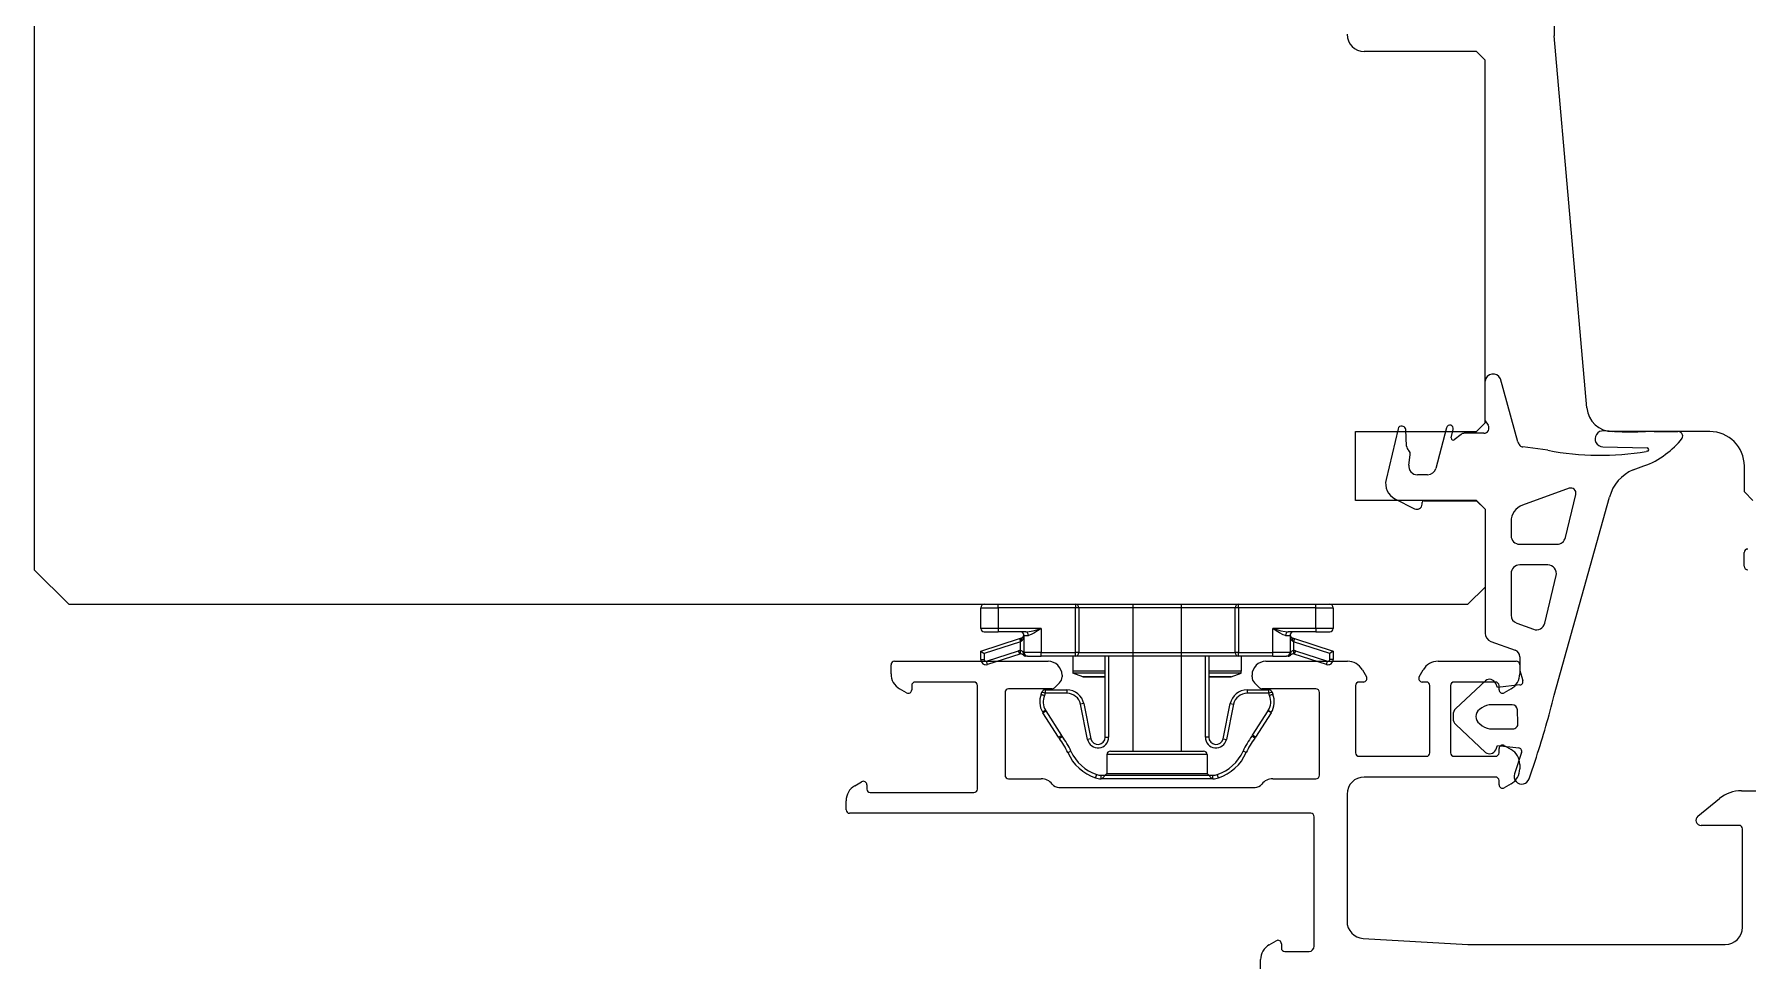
# Model space of a CAD drawing. Header units: centimetres. Extents: x 0.3 to 84.3, y 0.3 to 59.7.
# Drawn here: x 49.46 to 49.6584, y 11.7244 to 11.8326 of the extents above; entities that cross this region are included whole.
import ezdxf

# ---------------------------------------------------------------- set-up
doc = ezdxf.new("R2010")
doc.units = ezdxf.units.CM
doc.linetypes.add('AUSGEZOGEN', pattern=[0])
doc.layers.add('Fenster', color=7, linetype='AUSGEZOGEN', lineweight=35)

msp = doc.modelspace()

# ---------------------------------------------------------------- linework, layer by layer
at = {"layer": 'Fenster', "color": 7, "linetype": 'AUSGEZOGEN', "lineweight": 25}
for p, q in [((49.45999890118836, 11.89459983266029), (49.45999890118836, 11.77059983555819)), ((49.63599889729926, 11.85639983355309), (49.63599889729926, 11.8323998341139)), ((49.62699889750962, 11.83059983415601), (49.61399889781342, 11.83059983415601)), ((49.62799889748623, 11.82959983417937), (49.62699889750962, 11.83059983415601)), ((49.63976628742849, 11.78933836789206), (49.63599889729926, 11.8323998341139)), ((49.62799889748623, 11.78759983516093), (49.62799889748623, 11.82959983417937)), ((49.63178143210168, 11.78539193768498), (49.62976163365381, 11.79271403988414)), ((49.6184843339448, 11.78719467202191), (49.61838566791749, 11.78721794982808)), ((49.62352823784425, 11.78704084733308), (49.62228941360442, 11.78233865127618)), ((49.62699889750962, 11.78659983518433), (49.62799889748623, 11.78759983516093)), ((49.62799889748623, 11.78783918873819), (49.62833831516323, 11.78732311240788)), ((49.61299889783676, 11.77859983537128), (49.61299889783676, 11.78659983518433)), ((49.61299889783676, 11.78659983518433), (49.62699889750962, 11.78659983518433)), ((49.61790450737951, 11.78692048634839), (49.61652013840908, 11.78105265732665)), ((49.61890602583037, 11.78492157343249), (49.61879176992139, 11.78682927394189)), ((49.62407511094133, 11.78585454088516), (49.62430477895916, 11.78684892578317)), ((49.62520324825292, 11.78627033896737), (49.62439133571164, 11.78565055797917)), ((49.6278370175536, 11.78639341454546), (49.62556731293452, 11.78639341454546)), ((49.64297505803841, 11.78659983523049), (49.6417327102702, 11.7866705560482)), ((49.65400587767695, 11.78659983518433), (49.64275487145287, 11.78659983518433)), ((49.61916898478312, 11.78272338809934), (49.61932182518728, 11.78388934860882)), ((49.63526747727104, 11.78442846173402), (49.63236816951229, 11.78482965813323)), ((49.64163327042945, 11.78483348579244), (49.64675639111036, 11.78470246785401)), ((49.64679042281372, 11.78431604251105), (49.64665542425247, 11.78427797954715)), ((49.62132241019975, 11.78159341465762), (49.62016050223212, 11.78159341465762)), ((49.64514441456271, 11.78215816906941), (49.64636661962724, 11.78262284755147)), ((49.65800587758346, 11.77959983534788), (49.65800587758346, 11.78259983527779)), ((49.63770525699158, 11.78002821844971), (49.63231765644316, 11.77807633407256)), ((49.635969038138, 11.75606251921736), (49.64241134101102, 11.77901256792693)), ((49.63728529418036, 11.77431615380638), (49.63849290970618, 11.77932342907743)), ((49.65900587756011, 11.77859983537128), (49.65800587758346, 11.77959983534788)), ((49.62699889750962, 11.77859983537128), (49.61299889783676, 11.77859983537128)), ((49.61755608812031, 11.77881274384263), (49.61981178168519, 11.7776592134856)), ((49.62068496477104, 11.7781934147371), (49.62068496477104, 11.77839341473241)), ((49.62088496476629, 11.77859341472777), (49.62699932465362, 11.77859341472777)), ((49.62799889748623, 11.77759983539463), (49.62699889750962, 11.77859983537128)), ((49.62699932465362, 11.77859341472777), (49.62799889748623, 11.77759384189518)), ((49.62799889748623, 11.77759384189518), (49.62799889748623, 11.76324459434486)), ((49.63099890935175, 11.77619593668069), (49.63099892749123, 11.77455060406428)), ((49.63199892746782, 11.77355060408763), (49.63631316608708, 11.77355060408763)), ((49.63525200849098, 11.77115060414372), (49.63199892746782, 11.77115060414372)), ((49.65799889679518, 11.77099983554886), (49.65799889679518, 11.77259983551144)), ((49.45999890118836, 11.77059983555819), (49.46399890109487, 11.76659983565165)), ((49.63099892749123, 11.77015060416707), (49.63099892749123, 11.76534520596397)), ((49.63489621836907, 11.76441005374791), (49.63622413658437, 11.76991615390921)), ((49.62599889753304, 11.76659983565165), (49.62799889748623, 11.76859983560494)), ((49.46399890109487, 11.76659983565165), (49.62599889753304, 11.76659983565165)), ((49.56959885967321, 11.76619983566107), (49.57159885962653, 11.76619983566107)), ((49.56959885967321, 11.7637998357171), (49.56959885967321, 11.76619983566107)), ((49.57159885962653, 11.76619983566107), (49.57159885962653, 11.76659983565174)), ((49.58057549856569, 11.76619983566107), (49.57159885962653, 11.76619983566107)), ((49.57159885962653, 11.76619983566107), (49.57159885962653, 11.7637998357171)), ((49.58057549856569, 11.76659983565174), (49.58057549856569, 11.76619983566107)), ((49.58057549856569, 11.76099983578256), (49.58057549856569, 11.76619983566107)), ((49.58093793606461, 11.76619983566107), (49.58057549856569, 11.76619983566107)), ((49.58093793606461, 11.76619983566107), (49.58093793606461, 11.76099983578256)), ((49.59905981100933, 11.76619983566107), (49.58093793606461, 11.76619983566107)), ((49.58719890660018, 11.76659983565165), (49.58719890660018, 11.74959983604899)), ((49.59279890646932, 11.76659983565165), (49.59279890646932, 11.74959983604899)), ((49.59905981100933, 11.76099983578256), (49.59905981100933, 11.76619983566107)), ((49.59942224850825, 11.76619983566107), (49.59905981100933, 11.76619983566107)), ((49.59942224850825, 11.76619983566107), (49.59942224850825, 11.76659983565174)), ((49.59942224850825, 11.76619983566107), (49.59942224850825, 11.76099983578256)), ((49.60839885876655, 11.76619983566107), (49.59942224850825, 11.76619983566107)), ((49.60839885876655, 11.76619983566107), (49.60839885876655, 11.76659983565174)), ((49.60839885876655, 11.7637998357171), (49.60839885876655, 11.76619983566107)), ((49.60839885876655, 11.76619983566107), (49.61039885871973, 11.76619983566107)), ((49.61039885871973, 11.76619983566107), (49.61039885871973, 11.7637998357171)), ((49.57159885962653, 11.7637998357171), (49.56959885967321, 11.7637998357171)), ((49.56999885966393, 11.76339983572648), (49.57159885962653, 11.76339983572648)), ((49.57659885950965, 11.7637998357171), (49.57159885962653, 11.7637998357171)), ((49.57159885962653, 11.7637998357171), (49.57159885962653, 11.76339983572648)), ((49.5748100051695, 11.76339983572648), (49.57159885962653, 11.76339983572648)), ((49.5748100051695, 11.76339983572648), (49.57521206475716, 11.76344231636699)), ((49.57521206475716, 11.76344231636699), (49.57565849716614, 11.76353992669747)), ((49.57581522422342, 11.76328001767775), (49.57544319721595, 11.76308479701689)), ((49.57565849716614, 11.76353992669747), (49.57608489078461, 11.76365321735771)), ((49.57617055223881, 11.76350659899822), (49.57581522422342, 11.76328001767775)), ((49.57608489078461, 11.76365321735771), (49.57659885950965, 11.7637998357171)), ((49.57659885950965, 11.7637998357171), (49.57617055223881, 11.76350659899822)), ((49.57659885950965, 11.7637998357171), (49.57659885950965, 11.76099983578256)), ((49.60339885888331, 11.76099983578256), (49.60339885888331, 11.7637998357171)), ((49.60839885876655, 11.7637998357171), (49.60339885888331, 11.7637998357171)), ((49.60379404624914, 11.76352878151625), (49.60339885888331, 11.7637998357171)), ((49.60339885888331, 11.7637998357171), (49.6038730837223, 11.76366430861672)), ((49.6041822163695, 11.76328018376812), (49.60379404624914, 11.76352878151625)), ((49.6038730837223, 11.76366430861672), (49.60433888786677, 11.76354000974261)), ((49.60459401614906, 11.76306853518108), (49.6041822163695, 11.76328018376812)), ((49.60433888786677, 11.76354000974261), (49.60483304760217, 11.76343418544912)), ((49.60483304760217, 11.76343418544912), (49.60518771322358, 11.76339983572648)), ((49.60839885876655, 11.76339983572648), (49.60518771322358, 11.76339983572648)), ((49.60839885876655, 11.7637998357171), (49.60839885876655, 11.76339983572648)), ((49.61039885871973, 11.7637998357171), (49.60839885876655, 11.7637998357171)), ((49.60839885876655, 11.76339983572648), (49.60999885872911, 11.76339983572648)), ((49.63165690733254, 11.76440551336519), (49.63358207014038, 11.76370481140698)), ((49.56959885967321, 11.76117377725832), (49.57407515230526, 11.76262952001294)), ((49.56959885967321, 11.76019983580127), (49.56959885967321, 11.76117377725832)), ((49.56959885967321, 11.76117377725832), (49.56999885966393, 11.76088324094817)), ((49.5741988595657, 11.76224913007323), (49.56999885966393, 11.76088324094817)), ((49.57026071328943, 11.76000964083137), (49.57397757726173, 11.76121840849751)), ((49.57410128452217, 11.7608380185578), (49.57397757726173, 11.76121840849751)), ((49.57407515230526, 11.76262952001294), (49.5743225668262, 11.76270998211089)), ((49.57407515230526, 11.76262952001294), (49.5741988595657, 11.76224913007323)), ((49.5743225668262, 11.76232959217118), (49.5741988595657, 11.76224913007323)), ((49.5741988595657, 11.76125720167748), (49.5741988595657, 11.76224913007323)), ((49.57421192567421, 11.7608574151478), (49.5741988595657, 11.76125720167748)), ((49.5741988595657, 11.76125720167748), (49.57425262782503, 11.76125347615985)), ((49.57425262782503, 11.76125347615985), (49.57433452321941, 11.76121912670587)), ((49.57433452321941, 11.76121912670587), (49.57442231647384, 11.76113802763025)), ((49.57459885955645, 11.76099983578256), (49.57459885955645, 11.76299983573581)), ((49.57459885955645, 11.76299983573581), (49.57510814755948, 11.76299983573581)), ((49.57544319721595, 11.76308479701689), (49.57510814755948, 11.76299983573581)), ((49.60488957083351, 11.76299983573581), (49.60459401614906, 11.76306853518108)), ((49.60488957083351, 11.76299983573581), (49.60539885883662, 11.76299983573581)), ((49.60539885883662, 11.76299983573581), (49.60539885883662, 11.76099983578256)), ((49.60558187570806, 11.76114586649919), (49.60566314047631, 11.76121909147323)), ((49.60566314047631, 11.76121909147323), (49.60574506966776, 11.76125347188318)), ((49.60567515156674, 11.76270998211089), (49.60592256608774, 11.76262952001294)), ((49.60579885882724, 11.76224913007323), (49.60567515156674, 11.76232959217118)), ((49.60574506966776, 11.76125347188318), (49.60579885882724, 11.76125720167748)), ((49.60579885882724, 11.76125720167748), (49.60578579271884, 11.7608574151478)), ((49.60592256608774, 11.76262952001294), (49.60579885882724, 11.76224913007323)), ((49.60579885882724, 11.76224913007323), (49.60579885882724, 11.76125720167748)), ((49.60999885872911, 11.76088324094817), (49.60579885882724, 11.76224913007323)), ((49.60602014113133, 11.76121840849751), (49.60589643387083, 11.7608380185578)), ((49.60592256608774, 11.76262952001294), (49.61039885871973, 11.76117377725832)), ((49.60602014113133, 11.76121840849751), (49.6097370051035, 11.76000964083137)), ((49.61039885871973, 11.76117377725832), (49.60999885872911, 11.76088324094817)), ((49.61039885871973, 11.76117377725832), (49.61039885871973, 11.76019983580127)), ((49.62865687732753, 11.76230490174603), (49.63147294735603, 11.76127993607807)), ((49.55919889909406, 11.75854735681178), (49.55919889909406, 11.75959983592584)), ((49.5595988990848, 11.75999983591642), (49.57739889866877, 11.75999983591642)), ((49.56959885967321, 11.76019983580127), (49.56999885966393, 11.76019983580127)), ((49.56999885966393, 11.76088324094817), (49.56999885966393, 11.76019983580127)), ((49.57038442054994, 11.75962925089171), (49.57026071328943, 11.76000964083137)), ((49.57410128452217, 11.7608380185578), (49.57038442054994, 11.75962925089171)), ((49.57426569393354, 11.76085555238897), (49.57421192567421, 11.7608574151478)), ((49.57434758932794, 11.76083837766201), (49.57426569393354, 11.76085555238897)), ((49.57443538258237, 11.76079782812417), (49.57434758932794, 11.76083837766201)), ((49.57442231647384, 11.76113802763025), (49.57450603932612, 11.76099983578256)), ((49.57451910543452, 11.76072873220032), (49.57443538258237, 11.76079782812417)), ((49.57450566542574, 11.7609977987062), (49.57449612612245, 11.76089188134115)), ((49.57449612612245, 11.76089188134115), (49.57450448053407, 11.76080492614447)), ((49.57450448053407, 11.76080492614447), (49.57453892147402, 11.76070869868026)), ((49.57450603932612, 11.76099983578256), (49.57459885955645, 11.76099983578256)), ((49.57453892147402, 11.76070869868026), (49.57463025497314, 11.76064413348322)), ((49.57659885950965, 11.76099983578256), (49.57459885955645, 11.76099983578256)), ((49.57463025497314, 11.76064413348322), (49.57471765936401, 11.76061141805385)), ((49.57471765936401, 11.76061141805385), (49.57481030571902, 11.7605998464017)), ((49.57499885954704, 11.76059983579189), (49.57481321908642, 11.76059983579189)), ((49.57499885954704, 11.76059983579189), (49.57659885950965, 11.76059983579189)), ((49.57659885950965, 11.76059983579189), (49.57659885950965, 11.76099983578256)), ((49.57659885950965, 11.76099983578256), (49.58057549856569, 11.76099983578256)), ((49.58057549856569, 11.76059983579189), (49.57659885950965, 11.76059983579189)), ((49.58024885942434, 11.76059983579189), (49.58024885942434, 11.75884943566844)), ((49.58057549856569, 11.76059983579189), (49.58057549856569, 11.76099983578256)), ((49.58093793606461, 11.76099983578256), (49.58057549856569, 11.76099983578256)), ((49.59942224850825, 11.76059983579189), (49.58057549856569, 11.76059983579189)), ((49.58093793606461, 11.76099983578256), (49.59905981100933, 11.76099983578256)), ((49.5839988880177, 11.75119983601158), (49.5839988880177, 11.76059983579189)), ((49.58439888800832, 11.76059983579189), (49.58439888800832, 11.75119983601158)), ((49.59559885906564, 11.75119983601158), (49.59559885906564, 11.76059983579189)), ((49.59599885905624, 11.76059983579189), (49.59599885905624, 11.75119983601158)), ((49.59942224850825, 11.76099983578256), (49.59905981100933, 11.76099983578256)), ((49.59942224850825, 11.76059983579189), (49.59942224850825, 11.76099983578256)), ((49.59942224850825, 11.76099983578256), (49.60339885888331, 11.76099983578256)), ((49.60339885888331, 11.76059983579189), (49.59942224850825, 11.76059983579189)), ((49.59974885896864, 11.76059983579189), (49.59974885896864, 11.75884943566844)), ((49.60259889807983, 11.75999983591642), (49.61205137699758, 11.75999983591642)), ((49.60339885888331, 11.76059983579189), (49.60339885888331, 11.76099983578256)), ((49.60539885883662, 11.76099983578256), (49.60339885888331, 11.76099983578256)), ((49.60339885888331, 11.76059983579189), (49.60499885884595, 11.76059983579189)), ((49.60518449930662, 11.76059983579189), (49.60499885884595, 11.76059983579189)), ((49.60518741267391, 11.7605998464017), (49.60524759431575, 11.76060484336199)), ((49.60524759431575, 11.76060484336199), (49.60535943240643, 11.76064011588728)), ((49.60535943240643, 11.76064011588728), (49.60545879691903, 11.76070869868026)), ((49.60539885883662, 11.76099983578256), (49.60549167906693, 11.76099983578256)), ((49.60545879691903, 11.76070869868026), (49.60549323778267, 11.76080492575907)), ((49.60547861295842, 11.76072873220032), (49.60545879691903, 11.76070869868026)), ((49.60551057871157, 11.76075975189042), (49.60547861295865, 11.76072873220051)), ((49.60549167906693, 11.76099983578256), (49.60552364481998, 11.76106187516275)), ((49.60550159225838, 11.76089187894313), (49.60549205298502, 11.76099779860861)), ((49.60549323778267, 11.76080492575907), (49.60550159225838, 11.76089187894313)), ((49.6055688095996, 11.76080174755862), (49.60551057871157, 11.76075975189042)), ((49.60552364481998, 11.76106187516275), (49.60558187570806, 11.76114586649919)), ((49.60565007436784, 11.76083836004569), (49.6055688095996, 11.76080174755862)), ((49.60573200355937, 11.76085555025065), (49.60565007436784, 11.76083836004569)), ((49.60578579271884, 11.7608574151478), (49.60573200355937, 11.76085555025065)), ((49.609613297843, 11.75962925089171), (49.60589643387083, 11.7608380185578)), ((49.609613297843, 11.75962925089171), (49.6097370051035, 11.76000964083137)), ((49.60999885872911, 11.76019983580127), (49.60999885872911, 11.76088324094817)), ((49.61039885871973, 11.76019983580127), (49.60999885872911, 11.76019983580127)), ((49.62254641847507, 11.75999983591642), (49.63159889740213, 11.75999983591642)), ((49.63199889739274, 11.75959983592584), (49.63199889739274, 11.75854735681178)), ((49.6319993312291, 11.76052818199901), (49.63199933122294, 11.7592522389858)), ((49.56159889903799, 11.75719983598188), (49.56159889903799, 11.7566998359936)), ((49.56879889886973, 11.75759983597255), (49.56199889902861, 11.75759983597255)), ((49.56919889886042, 11.74519983626233), (49.56919889886042, 11.75719983598188)), ((49.57870600541938, 11.75750694275589), (49.57811605593961, 11.75691699327609)), ((49.5789988986314, 11.75839983595384), (49.5789988986314, 11.75821404952057)), ((49.5839988880177, 11.75884943566844), (49.58024885942434, 11.75884943566844)), ((49.58024885942434, 11.7588127777708), (49.58024885942434, 11.75875982424332)), ((49.58024885942434, 11.75875982424332), (49.58024885942434, 11.75870652153031)), ((49.58024885942434, 11.75870652153031), (49.58024885942434, 11.75867870786583)), ((49.58024885942434, 11.75866149714866), (49.5839988880177, 11.75866149714866)), ((49.58024885942434, 11.75866149714866), (49.58024885942434, 11.75863660011892)), ((49.58141572076451, 11.75821189732356), (49.58024885942434, 11.75863660011892)), ((49.5839988880177, 11.75821189732356), (49.58141572076451, 11.75821189732356)), ((49.58148412479166, 11.75819983584802), (49.5839988880177, 11.75819983584802)), ((49.59974885896864, 11.75884943566844), (49.59599885905624, 11.75884943566844)), ((49.59599885905624, 11.75866149714866), (49.59974885896864, 11.75866149714866)), ((49.59858199762843, 11.75821189732356), (49.59599885905624, 11.75821189732356)), ((49.59599885905624, 11.75819983584802), (49.59851359360141, 11.75819983584802)), ((49.59858199762843, 11.75821189732356), (49.59974885896864, 11.75863660011892)), ((49.59974885896864, 11.75875982424332), (49.59974885896864, 11.7588127777708)), ((49.59974885896864, 11.75870652153031), (49.59974885896864, 11.75875982424332)), ((49.59974885896864, 11.75867870786583), (49.59974885896864, 11.75870652153031)), ((49.59974885896864, 11.75863660011892), (49.59974885896864, 11.75866149714866)), ((49.60099889811719, 11.75821404952057), (49.60099889811719, 11.75839983595384)), ((49.6018817408091, 11.75691699327604), (49.60129179132922, 11.75750694275589)), ((49.61299889783676, 11.75719983598188), (49.61299889783676, 11.74939983616414)), ((49.61389889781573, 11.75759983597255), (49.61339889782749, 11.75759983597255)), ((49.61378342776462, 11.75899983593981), (49.61424530796923, 11.75819983595852)), ((49.62035248750342, 11.75819983595852), (49.62081436770796, 11.75899983593981)), ((49.62119889764515, 11.75759983597255), (49.62069889765679, 11.75759983597255)), ((49.62159889763576, 11.74939983616414), (49.62159889763576, 11.75719983598188)), ((49.6239988975797, 11.75719983598188), (49.6239988975797, 11.74939983616414)), ((49.62919889745819, 11.75759983597255), (49.62439889757032, 11.75759983597255)), ((49.62802790947052, 11.75774523021342), (49.6245922925727, 11.7545275380669)), ((49.62942235702479, 11.75696239008603), (49.62921310759787, 11.75744377440929)), ((49.63202762135597, 11.75725334357999), (49.62942235702479, 11.75696239008603)), ((49.6295988974488, 11.7566998359936), (49.6295988974488, 11.75719983598188)), ((49.63208357588138, 11.75867788589358), (49.6323573734422, 11.75776463384946)), ((49.56099889905201, 11.75635342584015), (49.56019889907077, 11.7568153060447)), ((49.57239889878557, 11.75639983600058), (49.57239889878557, 11.74679983622491)), ((49.57783321323357, 11.75679983599125), (49.57279889877626, 11.75679983599125)), ((49.57658059436457, 11.75616891039886), (49.57695472529556, 11.75602739701072)), ((49.57658447347057, 11.75617925212997), (49.57668118795286, 11.75643927508932)), ((49.57658447347057, 11.75617925212997), (49.57695938022275, 11.75603980708811)), ((49.57705609470499, 11.75629983004747), (49.57668118795286, 11.75643927508932)), ((49.57705609470499, 11.75629983004747), (49.57695938022275, 11.75603980708811)), ((49.57705609470499, 11.75669983003809), (49.57956882927129, 11.75669983003809)), ((49.57705609470499, 11.75669983003809), (49.57705609470499, 11.75629983004747)), ((49.57956882927129, 11.75629983004747), (49.57705609470499, 11.75629983004747)), ((49.57956882927129, 11.75669983003809), (49.57956882927129, 11.75629983004747)), ((49.60043086185771, 11.75669983003809), (49.60294163605086, 11.75669983003809)), ((49.60043086185771, 11.75669983003809), (49.60043086185771, 11.75629983004747)), ((49.60294163605086, 11.75629983004747), (49.60043086185771, 11.75629983004747)), ((49.60839889794425, 11.75679983599125), (49.60216458351503, 11.75679983599125)), ((49.60294163605086, 11.75629983004747), (49.60294163605086, 11.75669983003809)), ((49.60331652224085, 11.75643933035959), (49.60294163605086, 11.75629983004747)), ((49.60303845854583, 11.7560396340974), (49.60294163605086, 11.75629983004747)), ((49.60341334473576, 11.75617913440952), (49.60303845854583, 11.7560396340974)), ((49.60341714830579, 11.75616899692478), (49.60304302282984, 11.75602746911568)), ((49.60331652224085, 11.75643933035959), (49.60341334473576, 11.75617913440952)), ((49.60879889793497, 11.74679983622491), (49.60879889793497, 11.75639983600058)), ((49.63099889741613, 11.7568153060447), (49.63019889743479, 11.7563534258401)), ((49.57673382152508, 11.75414280709515), (49.57708241459596, 11.75433897759099)), ((49.57679000402735, 11.75404906038289), (49.57712736059784, 11.75426398022119)), ((49.57860047874593, 11.75120718432941), (49.57679000402735, 11.75404906038289)), ((49.57712736059784, 11.75426398022119), (49.57893783531635, 11.75142210416775)), ((49.58152867863468, 11.75509856594436), (49.58113670876196, 11.75501881877245)), ((49.58196358067851, 11.75095461345796), (49.58113670876196, 11.75501881877245)), ((49.58152867863468, 11.75509856594436), (49.58235555055125, 11.75103436062991)), ((49.5976441015502, 11.7510341688037), (49.59847101249426, 11.75509856594436)), ((49.59886298236693, 11.75501881877245), (49.59803607142293, 11.75095442163179)), ((49.59847101249426, 11.75509856594436), (49.59886298236693, 11.75501881877245)), ((49.60106379321495, 11.75142722206128), (49.60286383851149, 11.75425272720154)), ((49.60320119508192, 11.75403780736324), (49.60140114978539, 11.75121230222303)), ((49.60320119508192, 11.75403780736324), (49.60286383851149, 11.75425272720154)), ((49.60322449612914, 11.754075288977), (49.60288247934929, 11.75428271249253)), ((49.62427587195515, 11.75379766190409), (49.62427587195515, 11.75339766191178)), ((49.62759628341767, 11.75460316788936), (49.62732637795408, 11.75441049931438)), ((49.63112708594769, 11.75497534531733), (49.62875827644707, 11.75497535580267)), ((49.63179083314139, 11.75281997849589), (49.63172708593041, 11.75437534532816)), ((49.57860047874593, 11.75120718432941), (49.57893783531635, 11.75142210416775)), ((49.57869334365585, 11.75107371671566), (49.57901212724429, 11.75131533007671)), ((49.60130753844138, 11.75107785039896), (49.60098890413975, 11.75131966060208)), ((49.60140114978539, 11.75121230222303), (49.60106379321495, 11.75142722206128)), ((49.62459229256944, 11.75266778575356), (49.62802790946458, 11.74945009357393)), ((49.62732637794977, 11.75278268722364), (49.62766204300284, 11.75254307699079)), ((49.62882403603026, 11.75217088907125), (49.63119284553086, 11.7521708786022)), ((49.57966967072756, 11.74942315230642), (49.58003494608133, 11.74958616736226)), ((49.58235555055125, 11.75103436062991), (49.58196358067851, 11.75095461345796)), ((49.5839988880177, 11.75119983601158), (49.58439888800832, 11.75119983601158)), ((49.58459890666099, 11.74959983604899), (49.59539890640858, 11.74959983604899)), ((49.59599885905624, 11.75119983601158), (49.59559885906564, 11.75119983601158)), ((49.5976441015502, 11.7510341688037), (49.59803607142293, 11.75095442163179)), ((49.60032807103323, 11.74942314040091), (49.59996279542645, 11.74958615488986)), ((49.62921310759414, 11.74975154936902), (49.62942235702479, 11.75023293369068)), ((49.62942235702479, 11.75023293369068), (49.63188501838638, 11.74995794681368)), ((49.6295988974488, 11.74939983616414), (49.6295988974488, 11.74989983615252)), ((49.63019889743479, 11.75024624630587), (49.63099889741613, 11.74978436610141)), ((49.63222000753058, 11.74943364154583), (49.63139289125522, 11.74695848707952)), ((49.5957989063992, 11.74919983605833), (49.58419890667032, 11.74919983605833)), ((49.58419890667032, 11.74919983605833), (49.58419890667032, 11.74699983610976)), ((49.5957989063992, 11.74919983605833), (49.5957989063992, 11.74699983610976)), ((49.61339889782749, 11.74899983617352), (49.62119889764515, 11.74899983617352)), ((49.62439889757032, 11.74899983617352), (49.62919889745819, 11.74899983617352)), ((49.63199889739274, 11.74805231533424), (49.63199889739274, 11.74754735706888)), ((49.63309563294649, 11.74639253516389), (49.63392911957468, 11.74891375928883)), ((49.55499889919229, 11.7455843661995), (49.55579889917352, 11.7460462464042)), ((49.5563988991595, 11.74569983625066), (49.5563988991595, 11.74519983626233)), ((49.57279889877626, 11.74639983623429), (49.57659889868748, 11.74639983623429)), ((49.57864828879278, 11.74539983625764), (49.60134950795582, 11.74539983625764)), ((49.58288611026614, 11.74650335402785), (49.58301313083922, 11.74688265043765)), ((49.5835212131319, 11.74639983612374), (49.5835212131319, 11.74679983611445)), ((49.5835212131319, 11.74679983611445), (49.59647658361669, 11.74679983611445)), ((49.59647658361669, 11.74639983612374), (49.5835212131319, 11.74639983612374)), ((49.58419890667032, 11.74699983610976), (49.58359890668434, 11.74639983612374)), ((49.58419890667032, 11.74699983610976), (49.5957989063992, 11.74699983610976)), ((49.5957989063992, 11.74699983610976), (49.59639890638516, 11.74639983612374)), ((49.59647658361669, 11.74639983612374), (49.59647658361669, 11.74679983611445)), ((49.59711172083744, 11.74650336553309), (49.5969846933933, 11.74688265964192)), ((49.60339889806112, 11.74639983623429), (49.60839889794425, 11.74639983623429)), ((49.62919889745819, 11.7465998362296), (49.61399889781342, 11.7465998362296)), ((49.6295988974488, 11.74569983625066), (49.6295988974488, 11.74619983623898)), ((49.63099889741613, 11.74581530630181), (49.63019889743479, 11.74535342609715)), ((49.55399889921557, 11.74279983631841), (49.55399889921557, 11.74385231543243)), ((49.55679889915019, 11.74479983627167), (49.56879889886973, 11.74479983627167)), ((49.61199889786015, 11.74459983627635), (49.61199889786015, 11.7298965066716)), ((49.65262130467622, 11.74206612391245), (49.65514333047265, 11.74410842013367)), ((49.657660611978, 11.74499983626702), (49.66463321120513, 11.74499983626702)), ((49.60779889795827, 11.74239983632779), (49.5543988992063, 11.74239983632779)), ((49.608198897949, 11.72699983668768), (49.608198897949, 11.74199983633712)), ((49.65739889679918, 11.74099983636052), (49.65299889690193, 11.74099983636052)), ((49.65779889678981, 11.72919983663624), (49.65779889678981, 11.74059983636985)), ((49.60299889807052, 11.72718436662958), (49.60379889805176, 11.72764624683405)), ((49.6138835344552, 11.72789983666667), (49.62599889753304, 11.72719983668299)), ((49.60199889809385, 11.72439983674845), (49.60199889809385, 11.72545231586242)), ((49.60439889803772, 11.72729983668069), (49.60439889803772, 11.72679983669232)), ((49.60479889802847, 11.7263998367017), (49.60759889796302, 11.7263998367017)), ((49.62599889753304, 11.72719983668299), (49.65579889683654, 11.72719983668299))]:
    msp.add_line(p, q, dxfattribs=at)
for centre, radius, start, end in [((49.61399889781328, 11.83259983410907), 0.001999999953259931, 180, 270), ((49.62891504168299, 11.79235382540828), 0.000920039365161858, 23.04915625350153, 174.7258693692439), ((49.64275487145281, 11.78959983511399), 0.002999999929889555, 184.9999999999363, 270), ((49.61829381938821, 11.78682863781905), 0.000399999990650349, 76.72522121338883, 166.7252212121506), ((49.61839248541558, 11.78680536001288), 0.000399999990652168, 3.427461883130568, 76.72522121245667), ((49.62391503920608, 11.78693894198972), 0.000399999990652168, 346.9947389842046, 165.2404361855086), ((49.62783701755355, 11.78699341453125), 0.0005999999859781384, 270, 33.33247580914568), ((49.6242699808177, 11.78580953278164), 0.0001999999953259703, 166.9947389851962, 307.3566407574663), ((49.62556731293445, 11.78579341455933), 0.000599999985977911, 90, 127.3566407566181), ((49.63362143163636, 11.78617577537528), 0.001999999953260158, 203.0739489275907, 216.3224891874841), ((49.63233231830832, 11.78522804824797), 0.0003999999906519405, 215.9605171968468, 275.1422072537414), ((49.63233231830867, 11.78522804824751), 0.0003999999906446646, 215.9605171117277, 216.3224891019391), ((49.64163905351379, 11.78575439920259), 0.0009209315682705303, 84.16305163121373, 269.6402028978896), ((49.64476662402575, 11.84425576014504), 0.05768375322793945, 268.2201976429235, 271.7798023570836), ((49.64826285073423, 11.90434067597338), 0.1177428877606517, 269.6621439464799, 270.5731463082073), ((49.64349311114444, 11.79153362742513), 0.009282817933467833, 305.4798742641715, 321.9959983259718), ((49.65014832289104, 11.84865795461751), 0.06205831051851413, 269.3466193409884, 270.1422013272648), ((49.65033937750371, 11.78606956161843), 0.0005315652139402146, 331.7600102038588, 93.9949531733565), ((49.65400587767687, 11.78259983527759), 0.003999999906519862, 0, 90), ((49.61970459484178, 11.78496940128988), 0.0007999999812956958, 183.4274618838566, 225.7057896643871), ((49.61872691471775, 11.78396733268773), 0.0005999999859863238, 352.5319408553368, 45.70578966391925), ((49.64138578528945, 11.81646532110926), 0.03261585583191887, 259.1880068707968, 279.297849723449), ((49.64426518097579, 11.78954675387908), 0.007235780762423427, 286.8832944793964, 309.6367474969376), ((49.64673931123549, 11.78450625244022), 0.0001969573828615242, 285.0407385764168, 85.02513979256604), ((49.61846669845311, 11.78059341468082), 0.001999999953258339, 166.7252212124449, 242.9154284226642), ((49.62016050223205, 11.78259341463403), 0.0009999999766296243, 172.5319408541192, 270), ((49.62132241019969, 11.78259341463403), 0.0009999999766298518, 270, 345.2404361855086), ((49.64686726616399, 11.77790113572909), 0.004592444937000729, 112.0335286457382, 165.994609680347), ((49.63790963285008, 11.77946409923196), 0.0005999999859781384, 346.4407800945623, 109.9150446981774), ((49.62008496478499, 11.77819341473695), 0.0005999999859820037, 242.9154284233974, 0), ((49.62088496476623, 11.77839341473222), 0.0001999999953257429, 90, 180), ((49.63299890930499, 11.7761959366805), 0.001999999953259703, 109.915044698415, 180), ((49.63199892746776, 11.77455060406409), 0.000999999976630079, 180, 270), ((49.63631316608701, 11.77455060406409), 0.000999999976630079, 270, 346.4407800945588), ((49.63199892746776, 11.77015060416688), 0.0009999999766298515, 90, 180), ((49.63525200849091, 11.77015060416688), 0.000999999976630079, 346.4407800945588, 90), ((49.65839889678573, 11.77259983551125), 0.0003999999906519406, 90, 180), ((49.65839889678573, 11.77099983554867), 0.0003999999906519406, 180, 270), ((49.56999885966381, 11.76619983566087), 0.0003999999906519406, 90, 180), ((49.60999885872905, 11.76619983566087), 0.0003999999906519406, 0, 90), ((49.63199892746776, 11.76534520596382), 0.0009999999766298515, 180, 249.9999999998711), ((49.56999885966381, 11.76379983571691), 0.0003999999906519406, 180, 270), ((49.57419885956564, 11.76299983573562), 0.0003999999906519406, 0, 90), ((49.60579885882717, 11.76299983573562), 0.0003999999906519406, 90, 180), ((49.60999885872905, 11.76379983571691), 0.0003999999906519406, 270, 0), ((49.62899889746276, 11.76324459434467), 0.0009999999766303065, 180, 249.9999999998711), ((49.63392409027566, 11.76464450400562), 0.000999999976630079, 250.0000000002537, 346.4407800944634), ((49.57422499178254, 11.76045762861794), 0.0007999999813038813, 91.87191521289522, 108.0151318652921), ((49.57419885956564, 11.76309037205041), 0.000399999990652168, 288.015131865776, 353.501892473591), ((49.60579885882717, 11.76309037205041), 0.000399999990652168, 186.498107526409, 251.984868134224), ((49.60577272661026, 11.76045762861794), 0.0007999999813038813, 71.98486813470788, 88.1280847871048), ((49.63119933124769, 11.76052818199882), 0.0007999999813038813, 0, 69.99999999995806), ((49.55959889908467, 11.75959983592565), 0.0003999999906519406, 90, 180), ((49.57019885965913, 11.76019983580108), 0.000599999985977911, 180, 288.0151318647819), ((49.57019885965913, 11.76019983580108), 0.0001999999953259703, 180, 288.0151318647295), ((49.57422499178254, 11.76045762861794), 0.000399999990652168, 91.87191521289937, 108.0151318657761), ((49.57499885954699, 11.76099983578241), 0.0003999999906519406, 180, 270), ((49.57739889866863, 11.75839983595369), 0.001599999962607763, 0, 90), ((49.60259889807972, 11.75839983595369), 0.00159999996260799, 90, 180), ((49.60499885884587, 11.76099983578237), 0.0003999999906519406, 270, 0), ((49.60577272661026, 11.76045762861794), 0.0003999999906519406, 71.98486813422394, 88.12808478710063), ((49.60979885873369, 11.76019983580108), 0.000599999985977911, 251.9848681352181, 0), ((49.60979885873369, 11.76019983580108), 0.0001999999953259703, 251.9848681352705, 0), ((49.61205137699746, 11.75799983596298), 0.001999999953259931, 30.00000000002149, 90), ((49.622546418475, 11.75799983596298), 0.001999999953286988, 90, 149.999999999477), ((49.63159889740206, 11.75959983592565), 0.0003999999906519406, 0, 90), ((49.63399933117618, 11.75925223897602), 0.001999999953260385, 180, 196.6889953451432), ((49.56119889904731, 11.75854735681159), 0.001999999953286988, 180, 239.9999999995719), ((49.56199889902854, 11.75719983598168), 0.0003999999906519406, 90, 180), ((49.56879889886962, 11.75719983598168), 0.0003999999906519406, 0, 90), ((49.57799889865462, 11.75821404952038), 0.0009999999766298515, 314.9999999997841, 0), ((49.58148412479158, 11.75839983584314), 0.0001999999953261977, 249.9999999995234, 270), ((49.59851359360129, 11.75839983584314), 0.0001999999953259703, 270, 289.9999999985638), ((49.60199889809378, 11.75821404952038), 0.0009999999766394012, 180, 224.9999999985606), ((49.61339889782736, 11.75719983598168), 0.0003999999906519406, 90, 180), ((49.61389889781572, 11.75799983596307), 0.0003999999906769517, 270, 29.99999999327251), ((49.62069889765672, 11.75799983596298), 0.0003999999906519406, 150.0000000000121, 270), ((49.62119889764509, 11.75719983598168), 0.0003999999906519406, 0, 90), ((49.62439889757026, 11.75719983598168), 0.0003999999906519406, 90, 180), ((49.62850374209442, 11.7571354255122), 0.0007734846213796496, 23.49375017959941, 127.9650338945419), ((49.62919889745812, 11.75719983598168), 0.000399999990652168, 0, 90), ((49.62999889743942, 11.75854735681159), 0.001999999953259931, 299.999999999952, 0), ((49.63197422238276, 11.75764976323389), 0.0003999999906519407, 277.67174286138, 16.68899516745658), ((49.56119889904731, 11.75669983599341), 0.0003999999906519406, 240.0000000003006, 0), ((49.57279889877613, 11.7563998360004), 0.0003999999906519406, 90, 180), ((49.5788253799504, 11.75531983007017), 0.002399999943911871, 159.2810950013767, 209.3686016744727), ((49.57470993970959, 11.75687647733907), 0.001999999953313818, 339.2810950015165, 339.5975202259055), ((49.57705609470491, 11.75629983004727), 0.0003999999906519405, 90, 159.5975202256484), ((49.5788253799504, 11.75531983007017), 0.001999999953259931, 159.2810950013688, 209.3686016744875), ((49.57470993971018, 11.75687647733884), 0.002399999943289322, 339.2810950013945, 339.597520225886), ((49.57783321323353, 11.75719983598187), 0.0003999999908406608, 270, 315.0000000032385), ((49.57956882927122, 11.75469983008465), 0.001999999953259703, 11.50000000011793, 90), ((49.57956882927122, 11.75469983008465), 0.001599999962607763, 11.50000000004318, 90), ((49.60043086185764, 11.75469983008465), 0.001999999953259931, 90, 168.499999999882), ((49.60043086185764, 11.75469983008465), 0.001599999962607763, 90, 168.4999999999568), ((49.60216458351491, 11.75719983598168), 0.000399999990652168, 225.0000000001799, 270), ((49.60117239544982, 11.75531983007017), 0.001999999953259931, 328.7643717203686, 20.72111349763667), ((49.60294163605072, 11.75629983004727), 0.0003999999906519405, 20.41092678135389, 90), ((49.60528777568575, 11.75687663596995), 0.002399999944014417, 200.4109267818973, 200.721113497729), ((49.60117239544982, 11.75531983007017), 0.002399999943911871, 328.7643717204037, 20.721113497776), ((49.60528777568598, 11.75687663597009), 0.001999999953628731, 200.4109267819061, 200.7211134977018), ((49.60839889794418, 11.7563998360004), 0.0003999999906519406, 0, 90), ((49.62999889743948, 11.75669983599336), 0.0003999999906769517, 180, 299.9999999940018), ((49.54847750973821, 11.77716304242607), 0.08999999789669255, 341.7067301554148, 346.4407800944503), ((49.57847678687953, 11.75512365957433), 0.001999999953265387, 209.3686016746205, 212.5000000000612), ((49.57847678687953, 11.75512365957433), 0.001599999962608899, 209.3686016745096, 212.5000000000096), ((49.60151441222968, 11.75511240655459), 0.001599999962601169, 327.5000000000976, 328.7643717205565), ((49.60151441222968, 11.75511240655459), 0.001999999953250381, 327.500000000044, 328.7643717204556), ((49.6252758719317, 11.75379766190389), 0.0009999999766298518, 133.1239852170169, 180), ((49.6252758719317, 11.75339766191318), 0.000999999976630079, 180, 226.8760145274356), ((49.62790737442565, 11.75359659326727), 0.000999999976630079, 125.52066066025, 234.4793390334818), ((49.62875827643631, 11.75297535584918), 0.001999999953259703, 90, 125.5206633174221), ((49.63112708594436, 11.7543753453312), 0.0005999999859781384, 0, 90), ((49.58028726159809, 11.75228178352081), 0.001599999962611173, 212.4999999999802, 217.1593193147948), ((49.57199888829808, 11.74599983613297), 0.008799999794343604, 24.05024734959842, 37.15931931485115), ((49.60799885877574, 11.74599983613297), 0.008799999794343148, 142.8052934793895, 155.9498415766319), ((49.59971436693308, 11.75228690141443), 0.001599999962605489, 322.8052934795325, 327.4999999999904), ((49.62882403603019, 11.75417088902431), 0.001999999953259931, 234.4793363759488, 270), ((49.6311928455308, 11.75277087858798), 0.000599999985977911, 270, 4.693944863205737), ((49.58028726159809, 11.75228178352081), 0.001999999953264251, 212.5000000000183, 217.1593193148357), ((49.57199888829808, 11.74599983613297), 0.008399999803691436, 24.05024734959801, 37.15931931485378), ((49.58460088800355, 11.7516238555605), 0.005399999873801425, 204.0502473495686, 251.4850891719899), ((49.58460088800355, 11.7516238555605), 0.004999999883149486, 204.050247349551, 251.4850891719618), ((49.58316888803703, 11.75119983601143), 0.001229999971254774, 191.5000000000228, 0), ((49.58316888803703, 11.75119983601143), 0.0008299999806028337, 191.5000000002156, 0), ((49.58459890666093, 11.74919983605814), 0.0003999999906519406, 90, 180), ((49.59539890640851, 11.74919983605814), 0.0003999999906519406, 0, 90), ((49.59682982120851, 11.75119983601138), 0.001230962142949351, 180, 348.4999999999527), ((49.59682982120851, 11.75119983601138), 0.00083096215229741, 180, 348.5000000001307), ((49.5953968503415, 11.75162383600149), 0.004999999883149486, 288.5159487495549, 335.9498415765773), ((49.5953968503415, 11.75162383600149), 0.005399999873801427, 288.5159487495394, 335.9498415765591), ((49.60799885877574, 11.74599983613297), 0.008399999803691436, 142.8052934794191, 155.949841576624), ((49.59971436693308, 11.75228690141443), 0.001999999953261749, 322.8052934793808, 327.5000000001104), ((49.61339889782736, 11.749399836164), 0.0003999999906519406, 180, 270), ((49.62119889764509, 11.74939983616404), 0.0003999999906519406, 270, 0), ((49.62439889757026, 11.749399836164), 0.0003999999906519406, 180, 270), ((49.62850374209314, 11.75005989827122), 0.0007734846213794223, 232.0349656678723, 336.5062493825582), ((49.62919889745812, 11.749399836164), 0.000399999990652168, 270, 0), ((49.62999889743942, 11.74989983615232), 0.0003999999906519406, 60.00000000030066, 180), ((49.62999889743936, 11.74805231533414), 0.001999999953286988, 0, 59.9999999995719), ((49.63184062927085, 11.7495604174449), 0.0003999999906519406, 341.5220451575825, 83.62860424856157), ((49.62999889743942, 11.74754735706873), 0.001999999953259931, 299.999999999952, 0), ((49.55599889916883, 11.74385231543223), 0.001999999953259931, 120.0000000001283, 180), ((49.55599889916877, 11.7456998362505), 0.0003999999906767244, 0, 119.9999999940018), ((49.57279889877613, 11.74679983622481), 0.0003999999906519406, 180, 270), ((49.57659889868739, 11.74479983627151), 0.001599999962607763, 37.97987244491635, 90), ((49.57864828879264, 11.7463998362341), 0.000999999976640538, 217.9798724452524, 270), ((49.58352121313177, 11.74839983607684), 0.001999999953259703, 251.485089171891, 270), ((49.58352121313177, 11.74839983607684), 0.00159999996260799, 251.4850891720197, 270), ((49.59647658361664, 11.74839983607684), 0.00159999996260799, 270, 288.5159487494062), ((49.59647658361664, 11.74839983607684), 0.001999999953260158, 270, 288.5159487494102), ((49.60134950795571, 11.7463998362341), 0.0009999999766296243, 270, 322.020127555229), ((49.60339889806105, 11.74479983627151), 0.001599999962618222, 90, 142.0201275550898), ((49.60839889794418, 11.74679983622481), 0.0003999999906519406, 270, 0), ((49.61399889781335, 11.74459983627616), 0.001999999953259931, 90, 180), ((49.62919889745812, 11.74619983623878), 0.000399999990652168, 0, 90), ((49.62999889743948, 11.74569983625046), 0.0003999999906769517, 180, 299.9999999940018), ((49.63224380603353, 11.74667413898245), 0.0008971676544751585, 161.522045162106, 341.7067301544894), ((49.55679889915006, 11.74519983626218), 0.0003999999906519406, 180, 270), ((49.56879889886962, 11.74519983626218), 0.0003999999906519406, 270, 0), ((49.65766061197793, 11.74099983636032), 0.003999999906534413, 90, 129.0000000004962), ((49.55439889920623, 11.74279983631826), 0.0003999999906519406, 180, 270), ((49.6077988979582, 11.74199983633692), 0.0003999999906519406, 0, 90), ((49.65299889690186, 11.74159983634631), 0.0005999999859781384, 129.0000000005129, 270), ((49.65739889679912, 11.74059983636966), 0.0003999999906519406, 0, 90), ((49.61399889781328, 11.72989650667141), 0.001999999953259931, 180, 266.6932477314974), ((49.60399889804705, 11.7272998366805), 0.0003999999906519406, 0, 119.9999999996994), ((49.65579889683649, 11.72919983663609), 0.001999999953259931, 270, 0), ((49.60399889804705, 11.72545231586227), 0.001999999953286988, 120.0000000006298, 180), ((49.60479889802833, 11.72679983669213), 0.0003999999906519406, 180, 270), ((49.60759889796294, 11.72699983668748), 0.000599999985977911, 270, 0)]:
    msp.add_arc(centre, radius, start, end, dxfattribs=at)
for centre, major_axis, ratio, start_param, end_param in [((49.58057549856562, 11.76619983566087), (8.097762464074015e-18, -0.0003999999906533049), 0.906093768411393, 1.570796326794897, 3.141592653589793), ((49.59942224850819, 11.76619983566087), (8.097762464074015e-18, -0.0003999999906533049), 0.906093768411393, 3.141592653589793, 4.71238898038469), ((49.57481000516941, 11.76299983573562), (8.097762464074015e-18, -0.0003999999906533049), 0.7453559924987916, 1.570796326794897, 3.141592653589793), ((49.60518771322351, 11.76299983573562), (8.097762464074015e-18, -0.0003999999906533049), 0.7453559924976545, 3.141592653589793, 4.71238898038469), ((49.57444627408663, 11.76232959217099), (0.0001237072604885986, -0.0003803899396985198), 0.2954608359372799, 3.141592653589793, 4.616595748494888), ((49.57419885956564, 11.76309037205041), (-1.629349666979054e-17, 0.0007999999813066098), 0.4999999999982947, 3.456016019821037, 4.636870288663773), ((49.60579885882717, 11.76309037205041), (-1.629349666979054e-17, 0.0007999999813066098), 0.4999999999982947, 1.64631501851577, 2.827169287359089), ((49.60555144430615, 11.76232959217108), (-0.0001237072604888107, -0.0003803899396985247), 0.2954608359372279, 1.666589558684857, 3.141592653589793), ((49.58057549856562, 11.76099983578237), (-8.146748334895269e-18, 0.0003999999906533049), 0.9060937684119613, 3.141592653589793, 4.71238898038469), ((49.59942224850819, 11.76099983578237), (-8.146748334895269e-18, 0.0003999999906533049), 0.906093768411393, 1.570796326794897, 3.141592653589793)]:
    msp.add_ellipse(centre, major_axis=major_axis, ratio=ratio, start_param=start_param, end_param=end_param, dxfattribs=at)

doc.saveas('drawing.dxf')
